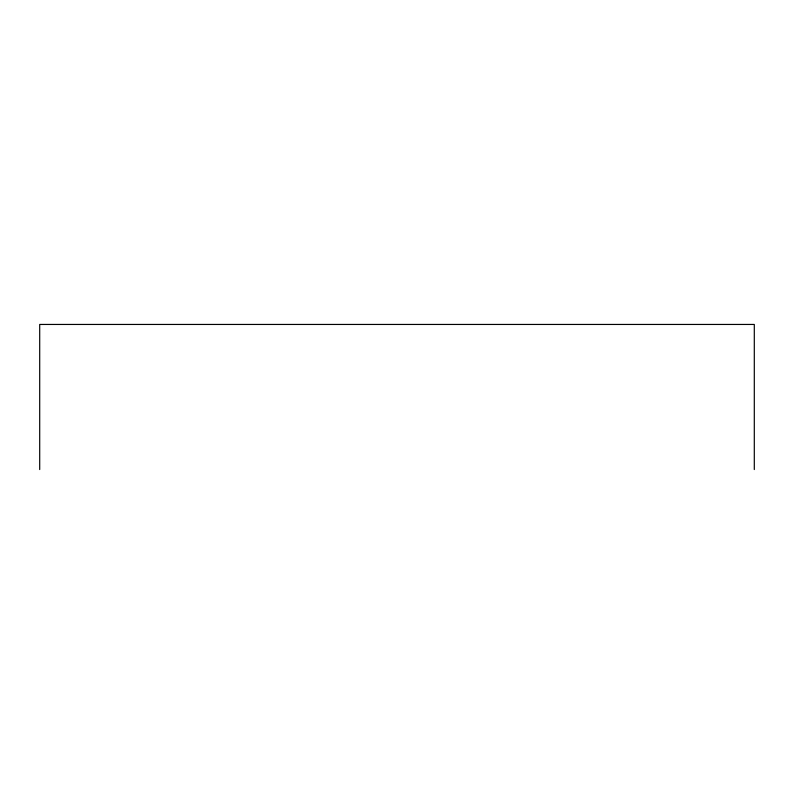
<?xml version="1.0" encoding="UTF-8"?>
<svg xmlns="http://www.w3.org/2000/svg" width="794" height="794" viewBox="0 0 794 794"><rect width="100%" height="100%" fill="white"/><g stroke="black" fill="none" stroke-linecap="round" stroke-linejoin="round"><path stroke-width="1.19" d="M754.3 469.552L754.3 324.448L39.7 324.448L39.7 469.552"/></g></svg>
